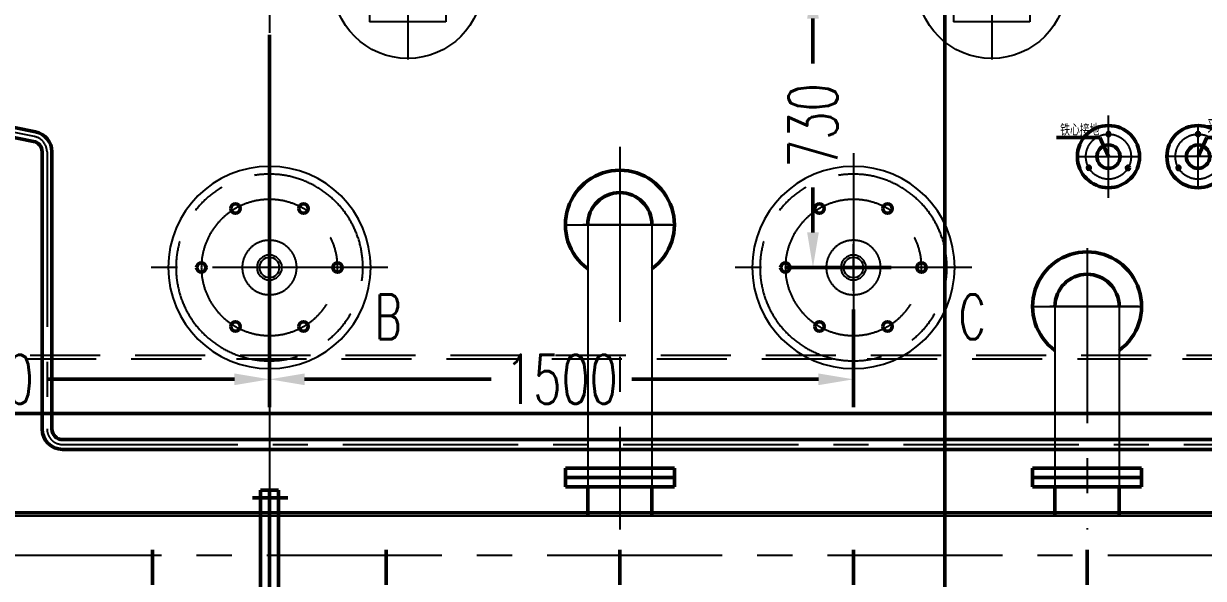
# Model space of a CAD drawing. Header units: millimetres. Extents: x 71406 to 93150, y 2492 to 17792.
# Drawn here: x 76297 to 79327, y 5314 to 6740 of the extents above; entities that cross this region are included whole.
import ezdxf

# ---------------------------------------------------------------- set-up
doc = ezdxf.new("R2010")
doc.units = ezdxf.units.MM
doc.header["$LTSCALE"] = 360
for name, pattern in [('CENTER', [2, 1.25, -0.25, 0.25, -0.25]), ('DASHED', [0.75, 0.5, -0.25]), ('DIVIDE', [1.25, 0.5, -0.25, 0, -0.25, 0, -0.25]), ('PHANTOM', [2.5, 1.25, -0.25, 0.25, -0.25, 0.25, -0.25]), ('PHANTOM2', [1.25, 0.625, -0.125, 0.125, -0.125, 0.125, -0.125])]:
    doc.linetypes.add(name, pattern=pattern)
for name, color, linetype, lineweight in [('0粗实线层', 7, 'Continuous', 50), ('1虚线层', 5, 'DASHED', 25), ('2中心线层', 1, 'CENTER', 25), ('3双点划线层', 4, 'PHANTOM', 25), ('4细实线层', 2, 'Continuous', 25), ('5文字层', 6, 'Continuous', 25)]:
    doc.layers.add(name, color=color, linetype=linetype, lineweight=lineweight)
for name, color, linetype in [('3', 1, 'PHANTOM2'), ('4', 2, 'Continuous'), ('5', 3, 'Continuous'), ('6', 4, 'DIVIDE')]:
    doc.layers.add(name, color=color, linetype=linetype)
doc.styles.add('PC_TEXTSTYLE', font='txt.shx', dxfattribs={"width": 0.67, "bigfont": 'hztxt.shx'})
doc.styles.get("Standard").update_dxf_attribs({"font": 'txt.shx', "width": 0.67, "bigfont": 'hztxt.shx'})
doc.styles.add('TH_GBDIM', font='txt.shx', dxfattribs={"width": 0.67, "bigfont": 'hztxt.shx'})
doc.dimstyles.new('TH_GBDIM', dxfattribs={"dimscale": 36, "dimtxt": 3.5, "dimasz": 2.5, "dimexe": 2, "dimexo": 0, "dimgap": 1.5, "dimtad": 0, "dimtoh": 1, "dimdec": 1, "dimdsep": 46, "dimtxsty": 'TH_GBDIM', "dimcen": 2.5, "dimclrd": 3, "dimclre": 3, "dimclrt": 6, "dimadec": 0, "dimazin": 2, "dimtfac": 0.714286, "dimtdec": 1, "dimtmove": 0, "dimatfit": 3, "dimfxl": 2, "dimtzin": 0, "dimlwd": -1, "dimlwe": -1, "dimarcsym": 0})

# ---------------------------------------------------------------- blocks, each defined once
blk = doc.blocks.new('A$C081C12F3')
blk.add_line((-3098.6, 194.2), (2751.4, 194.2))
at = {"layer": '1虚线层'}
for p, q in [((-2958.6, 334.2), (2611.4, 334.2)), ((-2948.6, 344.2), (2601.4, 344.2))]:
    blk.add_line(p, q, dxfattribs=at)
blk = doc.blocks.new('A$C549328E6')
at = {"layer": '2中心线层', "color": 1}
for p, q in [((195.5, 497.5), (195.5, 106.5)), ((0, 302), (391, 302))]:
    blk.add_line(p, q, dxfattribs=at)
at = {"layer": '4'}
for p, q in [((97.5, 400), (97.5, 204)), ((195.5, 400), (97.5, 400)), ((195.5, 400), (293.5, 400)), ((293.5, 400), (293.5, 204)), ((145.5, 352), (245.5, 352)), ((145.5, 252), (145.5, 352)), ((225.5, 352), (225.5, 272)), ((245.5, 352), (245.5, 252)), ((145.5, 332), (225.5, 332)), ((165.5, 252), (165.5, 332)), ((245.5, 252), (145.5, 252)), ((245.5, 272), (165.5, 272)), ((293.5, 204), (97.5, 204))]:
    blk.add_line(p, q, dxfattribs=at)
blk.add_circle((195.5, 302), 192.5, dxfattribs=at)
blk = doc.blocks.new('hghghg')
for centre in [(4104.4, -151.6), (4279.4, -151.6), (4016.9, -303.2), (4366.9, -303.2), (4104.4, -454.7), (4279.4, -454.7)]:
    blk.add_circle(centre, 12)
at = {"layer": '2中心线层'}
for p, q in [((4191.9, -9.4), (4191.9, -596.9)), ((4191.9, -363.2), (4191.9, -243.2)), ((3888.2, -303.2), (4495.7, -303.2))]:
    blk.add_line(p, q, dxfattribs=at)
for radius in [240, 175]:
    blk.add_circle((4191.9, -303.2), radius, dxfattribs=at)
at = {"layer": '3双点划线层'}
blk.add_circle((4191.9, -303.2), 70, dxfattribs=at)
at = {"layer": '4细实线层', "color": 0}
blk.add_circle((4191.9, -303.2), 260, dxfattribs=at)
at = {"layer": '4细实线层'}
for radius in [32, 25.7]:
    blk.add_circle((4191.9, -303.2), radius, dxfattribs=at)
blk = doc.blocks.new('A$C66063F32')
for centre, radius in [((0, 0), 80), ((0, 58), 4), ((0, 0), 30), ((-50.2, -29), 4), ((50.2, -29), 4)]:
    blk.add_circle(centre, radius)
at = {"layer": '0粗实线层', "color": 3}
for p, q in [((0, 0), (22.3, 49.2)), ((22.3, 49.2), (133.7, 49.2))]:
    blk.add_line(p, q, dxfattribs=at)
at = {"layer": '1虚线层'}
for centre, start, end in [((0, 58), 90, 2.9649), ((-50.2, -29), 210, 122.9649), ((50.2, -29), 330, 242.9649)]:
    blk.add_arc(centre, 6, start, end, dxfattribs=at)
at = {"layer": '2中心线层'}
for p, q in [((0, -83), (0, 83)), ((83, 0), (-83, 0))]:
    blk.add_line(p, q, dxfattribs=at)
blk.add_circle((0, 0), 58, dxfattribs=at)
at = {"layer": '5文字层', "insert": (24, 99.5), "char_height": 38.4, "width": 158.747, "attachment_point": 1}
blk.add_mtext('夹件接地', dxfattribs=at)
blk = doc.blocks.new('A$C38EA4E62')
for centre, radius in [((133.7, 106.1), 80), ((133.7, 164.1), 4), ((133.7, 106.1), 30), ((83.4, 77.1), 4), ((183.9, 77.1), 4)]:
    blk.add_circle(centre, radius)
at = {"layer": '0粗实线层', "color": 3}
for p, q in [((111.4, 155.2), (0, 155.2)), ((133.7, 106.1), (111.4, 155.2))]:
    blk.add_line(p, q, dxfattribs=at)
at = {"layer": '1虚线层'}
for centre, start, end in [((133.7, 164.1), 177.0351, 90), ((83.4, 77.1), 297.0351, 210), ((183.9, 77.1), 57.0351, 330)]:
    blk.add_arc(centre, 6, start, end, dxfattribs=at)
at = {"layer": '2中心线层'}
for p, q in [((133.7, 0), (133.7, 212.1)), ((133.7, 23.1), (133.7, 189.1)), ((50.7, 106.1), (216.7, 106.1))]:
    blk.add_line(p, q, dxfattribs=at)
blk.add_circle((133.7, 106.1), 58, dxfattribs=at)
at = {"layer": '5文字层', "style": 'PC_TEXTSTYLE', "width": 0.67}
blk.add_text('铁心接地', height=30, dxfattribs=at).set_placement((9.8, 159.9))
blk = doc.blocks.new('A$C480E185F')
at = {"color": 1, "linetype": 'CENTER'}
for p, q in [((-2110, -3405.6), (-2110, -1291)), ((-1510, -3405.6), (-1510, -1291)), ((-910, -3405.6), (-910, -1301)), ((-310, -3405.6), (-310, -1291)), ((290, -3405.6), (290, -1291))]:
    blk.add_line(p, q, dxfattribs=at)
at = {"color": 0}
for centre, radius, start, end in [((-910, -500), 140, 306.1063, 233.8937), ((-910, -500), 82.5, 0, 180), ((290, -710), 140, 306.1063, 233.8937), ((290, -710), 82.5, 0, 180)]:
    blk.add_arc(centre, radius, start, end, dxfattribs=at)
at = {"layer": '0粗实线层', "color": 0}
for p, q in [((-1050, -1126), (-770, -1126)), ((-1050, -1126), (-1050, -1174)), ((-1050, -1150), (-770, -1150)), ((-1022.4, -1150), (-802.4, -1150)), ((-770, -1126), (-770, -1174)), ((150, -1126), (430, -1126)), ((150, -1126), (150, -1174)), ((150, -1150), (430, -1150)), ((177.6, -1150), (397.6, -1150)), ((430, -1126), (430, -1174)), ((-1050, -1174), (-770, -1174)), ((-992.5, -1174), (-992.5, -1250)), ((-827.5, -1174), (-827.5, -1250)), ((150, -1174), (430, -1174)), ((207.5, -1174), (207.5, -1250)), ((372.5, -1174), (372.5, -1250)), ((-1833, -1182.5), (-1833, -1553.5)), ((-1833, -1182.5), (-1787, -1182.5)), ((-1810, -1182.5), (-1810, -1553.5)), ((-1787, -1182.5), (-1787, -1553.5)), ((-5267, -1240.5), (1647, -1240.5))]:
    blk.add_line(p, q, dxfattribs=at)
at = {"layer": '0粗实线层', "color": 1}
blk.add_line((-1853.5, -1202.5), (-1762.7, -1202.5), dxfattribs=at)
at = {"layer": '2中心线层'}
for p, q in [((-910, -299.6), (-910, -1283.5)), ((-1053, -500), (-767, -500)), ((-995.5, -500), (-824.5, -500)), ((290, -560), (290, -1283.5)), ((147, -710), (433, -710)), ((204.5, -710), (375.5, -710)), ((-5417, -1350), (1690.8, -1350))]:
    blk.add_line(p, q, dxfattribs=at)
at = {"layer": '3'}
for p, q in [((-780.2, -500), (-1039.5, -500)), ((-777.8, -500), (-1037.1, -500)), ((-777.7, -500), (-1037, -500)), ((419.8, -710), (160.5, -710)), ((422.2, -710), (162.9, -710)), ((422.3, -710), (163, -710))]:
    blk.add_line(p, q, dxfattribs=at)
at = {"layer": '5', "color": 0}
for p, q in [((-992.5, -500), (-992.5, -1176)), ((-827.5, -500), (-827.5, -1176)), ((207.5, -700), (207.5, -1176)), ((372.5, -700), (372.5, -1176))]:
    blk.add_line(p, q, dxfattribs=at)
at = {"layer": '6', "color": 6, "linetype": 'ByBlock'}
for p, q in [((-5267, -1248.5), (-2148.7, -1248.5)), ((-2237, -1248.5), (1647, -1248.5))]:
    blk.add_line(p, q, dxfattribs=at)
blk = doc.blocks.new('*D877')
at = {"layer": '0粗实线层', "color": 3, "transparency": 16777216}
for p, q in [((76928.4, 6711.9), (76928.4, 5753.8)), ((75428.4, 6063), (75428.4, 5753.8)), ((75518.4, 5825.8), (75997.7, 5825.8)), ((76838.4, 5825.8), (76359, 5825.8))]:
    blk.add_line(p, q, dxfattribs=at)
for points in [[(75518.4, 5840.8), (75518.4, 5810.8), (75428.4, 5825.8)], [(76838.4, 5840.8), (76838.4, 5810.8), (76928.4, 5825.8)]]:
    blk.add_solid(points, dxfattribs=at)
at = {"layer": 'Defpoints', "color": 0, "transparency": 16777216}
for p in [(76928.4, 6711.9), (75428.4, 6063), (76928.4, 5825.8)]:
    blk.add_point(p, dxfattribs=at)
at = {"layer": '0粗实线层', "color": 6, "transparency": 16777216, "insert": (76178.4, 5825.8), "char_height": 126, "attachment_point": 5, "style": 'TH_GBDIM'}
blk.add_mtext('1500', dxfattribs=at)
blk = doc.blocks.new('*D878')
at = {"layer": '0粗实线层', "color": 3, "transparency": 16777216}
for p, q in [((76928.4, 6005.2), (76928.4, 5753.8)), ((78428.4, 6005.2), (78428.4, 5753.8)), ((77018.4, 5825.8), (77497.7, 5825.8)), ((78338.4, 5825.8), (77859, 5825.8))]:
    blk.add_line(p, q, dxfattribs=at)
for points in [[(77018.4, 5840.8), (77018.4, 5810.8), (76928.4, 5825.8)], [(78338.4, 5840.8), (78338.4, 5810.8), (78428.4, 5825.8)]]:
    blk.add_solid(points, dxfattribs=at)
at = {"layer": 'Defpoints', "color": 0, "transparency": 16777216}
for p in [(76928.4, 6005.2), (78428.4, 6005.2), (78428.4, 5825.8)]:
    blk.add_point(p, dxfattribs=at)
at = {"layer": '0粗实线层', "color": 6, "transparency": 16777216, "insert": (77678.4, 5825.8), "char_height": 126, "attachment_point": 5, "style": 'TH_GBDIM'}
blk.add_mtext('1500', dxfattribs=at)
blk = doc.blocks.new('*D884')
at = {"layer": '0粗实线层', "color": 3, "transparency": 16777216}
for p, q in [((78663.4, 7542.3), (78663.4, 4979.3)), ((79063.4, 4713.8), (79063.4, 5123.3)), ((78573.4, 5051.3), (78483.4, 5051.3)), ((78663.4, 5051.3), (78729.1, 5051.3)), ((79063.4, 5051.3), (78997.6, 5051.3)), ((79153.4, 5051.3), (79243.4, 5051.3))]:
    blk.add_line(p, q, dxfattribs=at)
for points in [[(78573.4, 5066.3), (78573.4, 5036.3), (78663.4, 5051.3)], [(79153.4, 5066.3), (79153.4, 5036.3), (79063.4, 5051.3)]]:
    blk.add_solid(points, dxfattribs=at)
at = {"layer": 'Defpoints', "color": 0, "transparency": 16777216}
for p in [(78663.4, 7542.3), (79063.4, 5051.3), (79063.4, 4713.8)]:
    blk.add_point(p, dxfattribs=at)
at = {"layer": '0粗实线层', "color": 6, "transparency": 16777216, "insert": (78863.4, 5051.3), "char_height": 126, "attachment_point": 5, "style": 'TH_GBDIM'}
blk.add_mtext('400', dxfattribs=at)
blk = doc.blocks.new('*D894')
at = {"layer": '0粗实线层', "color": 3, "transparency": 16777216}
for p, q in [((78525.1, 6843.3), (78252.4, 6843.3)), ((78324.4, 6753.3), (78324.4, 6637.8)), ((78324.4, 6203.3), (78324.4, 6318.8)), ((78525.1, 6113.3), (78252.4, 6113.3))]:
    blk.add_line(p, q, dxfattribs=at)
for points in [[(78309.4, 6753.3), (78339.4, 6753.3), (78324.4, 6843.3)], [(78309.4, 6203.3), (78339.4, 6203.3), (78324.4, 6113.3)]]:
    blk.add_solid(points, dxfattribs=at)
at = {"layer": 'Defpoints', "color": 0, "transparency": 16777216}
for p in [(78525.1, 6843.3), (78324.4, 6113.3), (78525.1, 6113.3)]:
    blk.add_point(p, dxfattribs=at)
at = {"layer": '0粗实线层', "color": 6, "transparency": 16777216, "insert": (78324.4, 6478.3), "char_height": 126, "attachment_point": 5, "rotation": 90, "style": 'TH_GBDIM'}
blk.add_mtext('730', dxfattribs=at)
blk = doc.blocks.new('*D895')
at = {"layer": '0粗实线层', "color": 3, "transparency": 16777216}
for p, q in [((81169, 8504.7), (81169, 3126.7)), ((73368.4, 3512.3), (73368.4, 3126.7)), ((73458.4, 3198.7), (77081, 3198.7)), ((81079, 3198.7), (77456.4, 3198.7))]:
    blk.add_line(p, q, dxfattribs=at)
for points in [[(73458.4, 3213.7), (73458.4, 3183.7), (73368.4, 3198.7)], [(81079, 3213.7), (81079, 3183.7), (81169, 3198.7)]]:
    blk.add_solid(points, dxfattribs=at)
at = {"layer": 'Defpoints', "color": 0, "transparency": 16777216}
for p in [(81169, 8504.7), (73368.4, 3512.3), (81169, 3198.7)]:
    blk.add_point(p, dxfattribs=at)
at = {"layer": '0粗实线层', "color": 6, "transparency": 16777216, "insert": (77268.7, 3198.7), "char_height": 126, "attachment_point": 5, "style": 'TH_GBDIM'}
blk.add_mtext('7801', dxfattribs=at)

msp = doc.modelspace()

# ---------------------------------------------------------------- linework, layer by layer
at = {"layer": '0粗实线层'}
for p, q in [((76327.355, 6462.155), (75054.417, 6717.616)), ((76322.436, 6437.644), (75049.498, 6693.105)), ((76344.525, 6410.682), (76344.525, 5698.274)), ((76369.525, 6410.682), (76369.525, 5698.274)), ((76397.025, 5670.774), (79366.012, 5670.774)), ((76397.025, 5645.774), (79366.012, 5645.774))]:
    msp.add_line(p, q, dxfattribs=at)
for centre, radius, start, end in [((76317.025, 6410.682), 52.5, 0, 78.65228), ((76317.025, 6410.682), 27.5, 0, 78.65228), ((76397.025, 5698.274), 52.5, 180, 270), ((76397.025, 5698.274), 27.5, 180, 270)]:
    msp.add_arc(centre, radius, start, end, dxfattribs=at)
at = {"layer": '2中心线层'}
for p, q in [((76928.351, 10226.439), (76928.351, 3434.476)), ((76324.896, 6449.9), (75051.957, 6705.361)), ((76357.025, 6410.682), (76357.025, 5698.274)), ((76397.025, 5658.274), (79366.012, 5658.274))]:
    msp.add_line(p, q, dxfattribs=at)
for centre, start, end in [((76317.025, 6410.682), 0, 78.65228), ((76397.025, 5698.274), 180, 270)]:
    msp.add_arc(centre, 40, start, end, dxfattribs=at)

# ---------------------------------------------------------------- block references
at = {"layer": '0粗实线层'}
for name, p in [('A$C081C12F3', (77102.001, 5544.049)), ('A$C549328E6', (77087.851, 6541.295)), ('A$C549328E6', (78587.851, 6541.295)), ('A$C66063F32', (79313.352, 6398.296)), ('A$C480E185F', (78738.351, 6723.295))]:
    msp.add_blockref(name, p, dxfattribs=at)
at = {"layer": '0粗实线层', "rotation": 1.074720927752257e-05}
msp.add_blockref('A$C38EA4E62', (78949.674, 6292.229), dxfattribs=at)
at = {"layer": '0粗实线层', "color": 0, "xscale": -1}
for p in [(81120.266, 6416.485), (82620.266, 6416.485)]:
    msp.add_blockref('hghghg', p, dxfattribs=at)

# ---------------------------------------------------------------- texts
at = {"layer": '5文字层', "width": 0.67}
for s, p in [('B', (77198.612, 5928.961)), ('C', (78698.612, 5928.961))]:
    msp.add_text(s, height=115.2, dxfattribs=at).set_placement(p)

# ---------------------------------------------------------------- dimensions: what is measured, and where the dimension line sits
at = {"layer": '0粗实线层'}
dim = msp.add_linear_dim(base=(81169.047, 3198.735), p1=(73368.351, 3512.295), p2=(81169.047, 8504.744), dimstyle='TH_GBDIM', override={"dimdec": 0}, dxfattribs=at)
dim.commit()
dim.dimension.update_dxf_attribs({"geometry": '*D895', "text_midpoint": (77268.699, 3198.735)})
dim = msp.add_linear_dim(base=(79063.351, 5051.267), p1=(78663.351, 7542.292), p2=(79063.351, 4713.771), dimstyle='TH_GBDIM', dxfattribs=at)
dim.commit()
dim.dimension.update_dxf_attribs({"geometry": '*D884', "text_midpoint": (78863.351, 5051.267), "dimtype": 160})
dim = msp.add_linear_dim(base=(78324.378, 6113.295), p1=(78525.094, 6843.295), p2=(78525.094, 6113.295), angle=90, dimstyle='TH_GBDIM', dxfattribs=at)
dim.commit()
dim.dimension.update_dxf_attribs({"geometry": '*D894', "text_midpoint": (78324.378, 6478.295)})
for base, p1, p2, picture, middle in [((76928.351, 5825.813), (75428.351, 6062.953), (76928.351, 6711.864), '*D877', (76178.351, 5825.813)), ((78428.351, 5825.813), (76928.351, 6005.229), (78428.351, 6005.229), '*D878', (77678.351, 5825.813))]:
    dim = msp.add_linear_dim(base=base, p1=p1, p2=p2, dimstyle='TH_GBDIM', dxfattribs=at)
    dim.commit()
    dim.dimension.update_dxf_attribs({"geometry": picture, "text_midpoint": middle})

doc.saveas('drawing.dxf')
